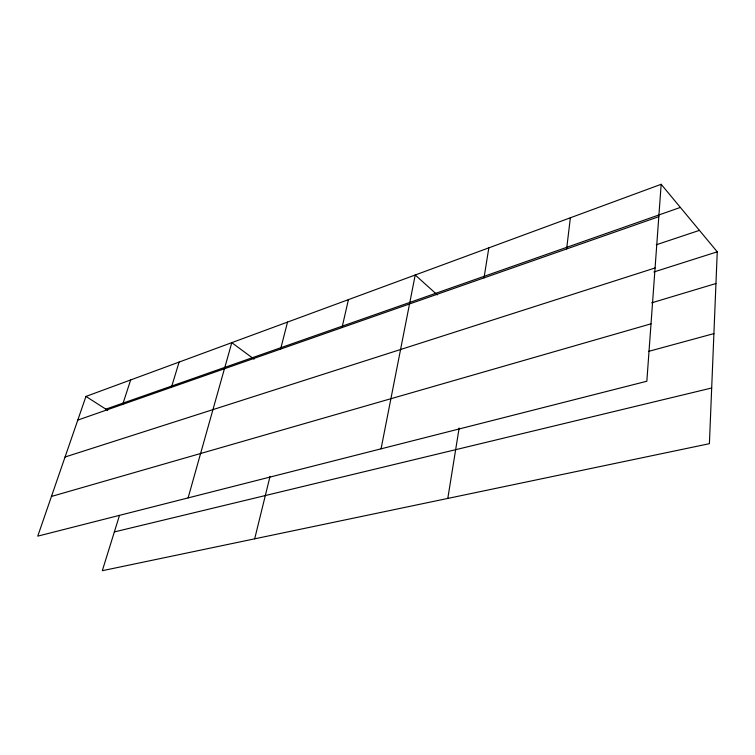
<?xml version="1.0" encoding="UTF-8"?>
<svg xmlns="http://www.w3.org/2000/svg" width="755" height="755" viewBox="0 0 755 755"><rect width="100%" height="100%" fill="white"/><g stroke="black" fill="none" stroke-linecap="round" stroke-linejoin="round"><path stroke-width="1.13" d="M661.163 184.296L646.837 381.237L37.75 536.144L85.957 396.432L661.163 184.296L717.25 251.821L709.407 443.685L102.303 570.705L119.488 515.401M566.627 248.942L570.365 217.78M447.8 498.423L459.144 427.991M484.002 277.878L488.834 247.848M381.058 448.829L415.212 274.999L437.315 294.884M342.043 327.576L348.414 299.641M254.68 538.825L270.035 476.386M280.605 349.084L287.523 322.092M188.099 497.913L231.794 342.647L254.086 359.135M171.423 387.315L179.114 362.079M122.706 404.369L130.662 379.944M105.851 409.144L680.378 207.427M77.784 420.101L658.804 216.676M656.303 244.771L699.432 230.369M65.053 457.011L655.076 267.968M653.877 271.989L717.25 251.821M651.631 302.84L715.957 283.521M51.444 496.45L651.008 323.829M648.573 351.377L713.909 333.606M114.354 531.926L711.691 387.995M85.957 396.432L107.757 410.361"/></g></svg>
